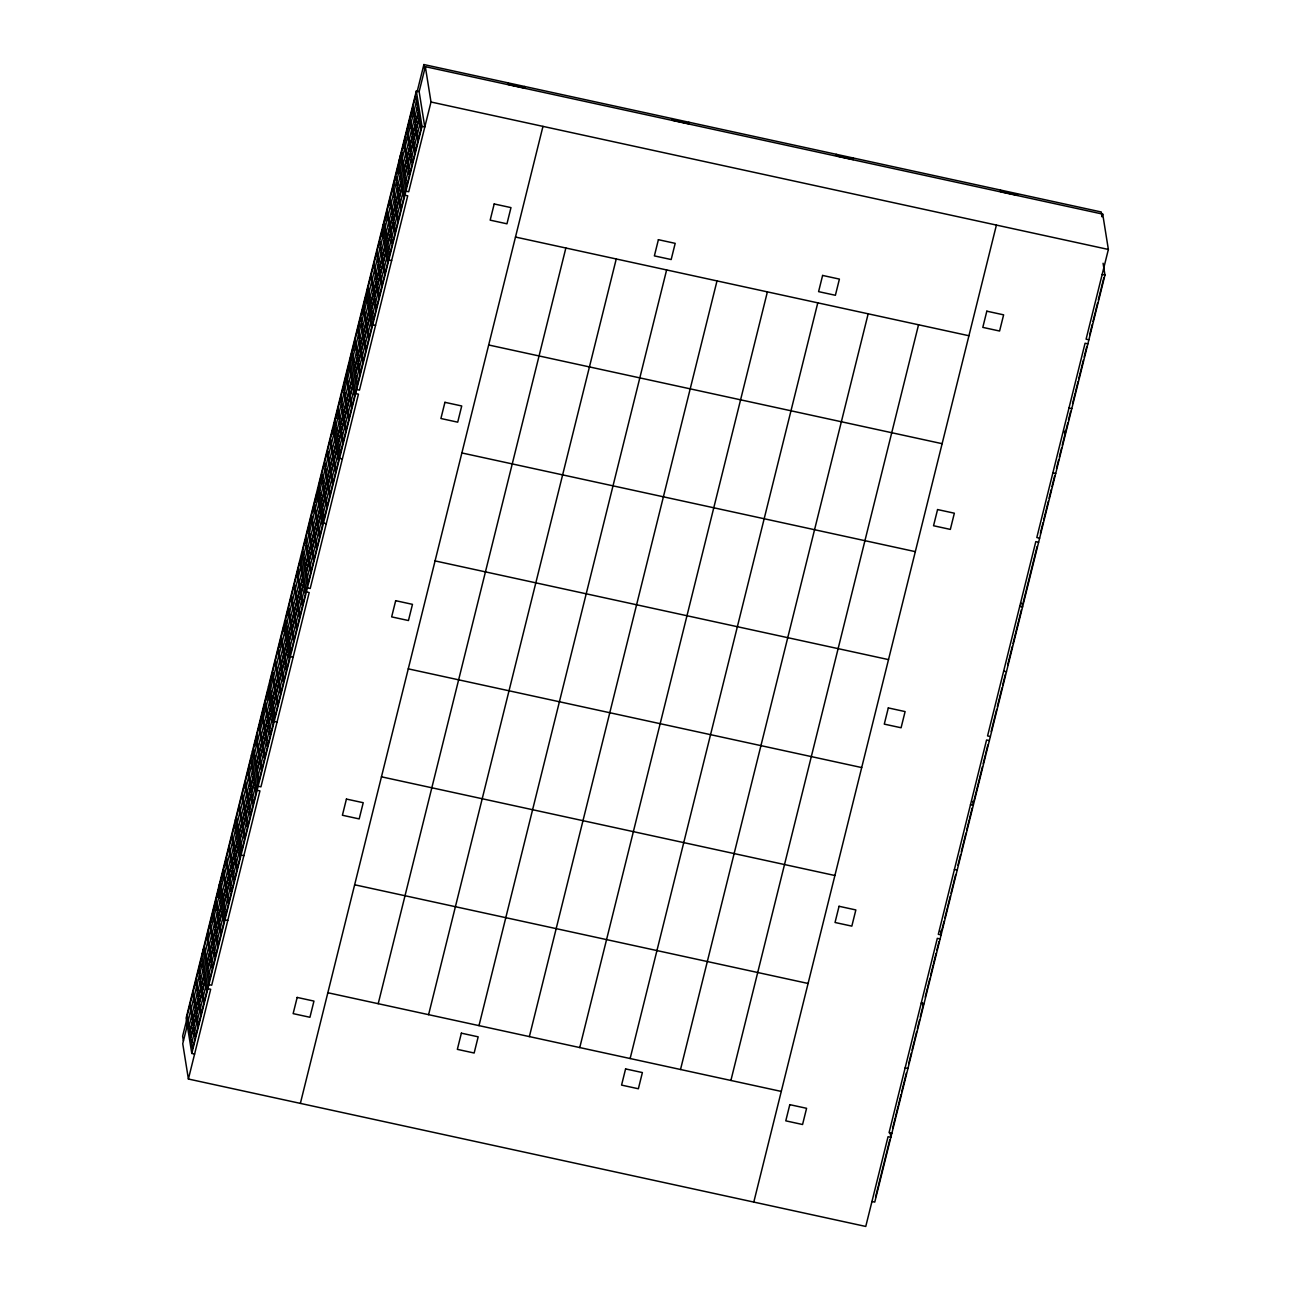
<?xml version="1.0" encoding="UTF-8"?>
<svg xmlns="http://www.w3.org/2000/svg" width="1291" height="1291" viewBox="0 0 1291 1291"><rect width="100%" height="100%" fill="white"/><g stroke="black" fill="none" stroke-linecap="round" stroke-linejoin="round"><path stroke-width="1.5" d="M416.331 91.032L421.996 126.373L424.787 126.97L419.139 91.629L416.331 91.032L186.13 1018.099L191.794 1053.44L194.602 1054.053M186.517 1020.519L182.628 1036.157L183.403 1040.966M195.264 985.323L196.716 979.466M199.137 969.686L200.589 963.812M203.026 954.049L204.478 948.175M206.915 938.412L208.367 932.538M210.788 922.758L212.24 916.9M213.225 912.995L216.13 901.263M217.098 897.358L220.019 885.626M220.987 881.705L223.892 869.989M224.86 866.067L226.813 858.257M244.289 787.881L245.742 782.007M248.162 772.228L249.631 766.37M252.052 756.591L253.504 750.733M254.682 746.02L257.393 735.095M259.814 725.316L261.282 719.458M262.251 715.537L265.155 703.805M266.124 699.9L269.044 688.168M270.013 684.262L272.917 672.53M279.227 647.114L280.696 641.256M283.116 631.477L284.569 625.619M287.005 615.839L288.458 609.981M297.188 574.785L298.657 568.928M301.077 559.148L302.53 553.29M304.966 543.511L306.419 537.637M308.839 527.874L310.308 522M312.729 512.237L314.181 506.362M315.149 502.457L318.07 490.725M319.038 486.82L320.975 478.993M332.142 434.034L333.611 428.16M336.031 418.397L337.484 412.523M339.92 402.76L341.373 396.886M343.793 387.106L345.246 381.248M346.23 377.343L349.135 365.611M350.103 361.706L351.555 355.832M352.75 351.087L355.445 340.195M357.881 330.415L359.334 324.557M361.754 314.778L363.207 308.92M364.191 304.999L367.096 293.283M381.168 236.592L382.636 230.718M385.057 220.939L386.509 215.081M388.946 205.301L390.398 199.443M392.819 189.664L394.288 183.806M396.708 174.027L398.161 168.169M399.129 164.247L402.05 152.516M403.018 148.61L405.923 136.878M406.907 132.973L409.812 121.241M410.78 117.336L412.249 111.462M417.09 91.919L423.884 64.55L1101.255 211.982L1102.03 216.807L1102.708 214.112L425.336 66.664L419.139 91.629M188.018 1022.407L182.741 1043.677L188.405 1079.018L865.761 1226.45L888.047 1136.709L890.855 1137.323L890.225 1133.401M191.794 1053.44L421.996 126.373M188.405 1079.018L210.675 989.277L207.883 988.664L202.219 953.323M425.336 66.664L431 102.005L408.714 191.746L405.907 191.133L400.258 155.791M300.367 1103.385L542.962 126.389M378.215 1003.688L565.861 248.001M428.596 1014.661L616.243 258.975M478.993 1025.619L666.624 269.932M529.375 1036.592L717.005 280.905M579.756 1047.566L767.387 291.863M630.137 1058.523L817.784 302.836M680.518 1069.497L868.165 313.81M730.9 1080.454L918.547 324.767M753.799 1202.082L996.41 225.086M1102.708 214.112L1108.372 249.453L1086.086 339.194L1088.878 339.791M875.524 1197.193L878.154 1186.607M878.413 1185.525L881.043 1174.955M881.317 1173.874L883.948 1163.288M884.206 1162.207L886.836 1151.637M887.111 1150.555L889.725 1139.969M892.614 1128.366L895.244 1117.796M895.502 1116.715L898.133 1106.129M898.407 1105.048L901.037 1094.478M901.731 1091.621L903.926 1082.81M904.2 1081.729L906.379 1072.918M908.703 1063.59L911.317 1053.02M912.027 1050.18L914.222 1041.353M914.48 1040.272L916.675 1031.461M917.385 1028.62L919.579 1019.809M920.273 1016.953L922.904 1006.383L922.339 1002.881M925.211 997.055L927.406 988.244M927.68 987.163L929.859 978.352M930.569 975.512L933.199 964.926M933.474 963.844L936.088 953.258M936.798 950.418L938.993 941.607M941.865 930.004L944.06 921.177M944.77 918.337L947.384 907.767M947.659 906.685L950.289 896.099M950.999 893.259L953.178 884.448M953.452 883.367L955.647 874.556M957.954 865.228L960.585 854.642M961.279 851.802L963.473 842.991M963.748 841.91L965.926 833.098M966.636 830.258L969.267 819.672M969.541 818.591L972.155 808.005M974.043 800.452L976.658 789.882M976.932 788.801L979.562 778.215M979.821 777.134L982.451 766.564M983.161 763.707L985.356 754.896M985.614 753.815L987.809 745.004M991.133 731.626L993.747 721.056M994.022 719.975L996.652 709.388M997.346 706.548L999.541 697.737M999.815 696.656L1001.994 687.845M1002.704 684.988L1005.334 674.418M1007.642 665.091L1009.836 656.28M1010.111 655.199L1012.289 646.388M1012.999 643.547L1015.63 632.961M1015.888 631.88L1018.518 621.31M1018.793 620.229L1021.423 609.642M1023.295 602.09L1025.925 591.504M1026.184 590.423L1028.814 579.853M1029.088 578.771L1031.703 568.185M1031.977 567.104L1034.607 556.534M1034.866 555.453L1037.06 546.626M1040.385 533.264L1043.015 522.677M1043.709 519.837L1045.904 511.026M1046.178 509.945L1048.357 501.134M1049.067 498.294L1051.261 489.467M1051.955 486.626L1054.586 476.04M1056.474 468.488L1058.652 459.677M1059.362 456.836L1061.557 448.009M1062.251 445.169L1064.881 434.599L1064.317 431.097M1065.156 433.518L1067.786 422.932M1068.48 420.091L1070.675 411.28M1072.547 403.712L1075.177 393.142M1075.451 392.061L1078.066 381.474M1078.776 378.634L1080.97 369.823M1081.229 368.742L1083.423 359.931M1084.133 357.074L1086.764 346.504M1089.636 334.902L1092.267 324.315M1092.977 321.475L1095.155 312.664M1095.43 311.583L1097.624 302.756M1098.318 299.915L1100.949 289.345M1101.223 288.264L1103.853 277.678M1103.079 263.251L1104.967 275.031L874.765 1202.099L871.974 1201.485M431 102.005L1108.372 249.453M1102.159 274.418L1104.967 275.031M1087.877 343.842L1085.069 343.245L1036.818 537.556L1039.626 538.169M515.48 237.044L968.928 335.741M391.625 260.572L388.817 259.959L383.169 224.618M1068.996 408.004L1071.788 408.618M488.676 344.987L942.123 443.684M375.536 325.348L372.744 324.735L367.08 289.394M1052.907 472.78L1055.715 473.394M1038.626 542.22L1035.818 541.607L987.567 735.918L990.375 736.532M461.871 452.947L915.319 551.644M342.373 458.934L339.565 458.337L333.901 422.996M1019.729 606.383L1022.537 606.996L1021.907 603.058M326.284 523.71L323.476 523.097L317.828 487.756M1003.656 671.159L1006.447 671.756M435.067 560.907L888.515 659.604M989.358 740.582L986.566 739.969L938.315 934.297L941.107 934.91L940.477 930.972M408.263 668.851L861.694 767.564M293.105 657.313L290.314 656.699L284.649 621.358M970.477 804.745L973.285 805.358L972.656 801.437M277.032 722.089L274.225 721.475L268.56 686.134M954.404 869.521L957.196 870.134M381.442 776.811L834.89 875.508M940.106 938.96L937.314 938.347L889.063 1132.659L891.855 1133.272M243.854 855.675L241.062 855.062L235.398 819.72M921.225 1003.123L924.017 1003.72M354.638 884.771L808.085 983.468M227.765 920.451L224.973 919.837L219.309 884.496M905.136 1067.883L907.944 1068.496M327.833 992.731L781.281 1091.428M1017.292 193.715L1017.55 195.312L1000.751 191.665L1000.493 190.051M853.077 157.97L853.335 159.584L836.536 155.921L836.278 154.307M688.861 122.225L689.12 123.839L672.337 120.176L672.078 118.578M524.662 86.481L524.921 88.095L508.121 84.431L507.863 82.834M423.884 64.55L424.658 69.375M416.477 101.505L417.316 106.75L414.734 117.642L415.573 122.887L418.203 112.317L417.364 107.072M420.043 123.775L420.882 129.019L418.252 139.606L417.413 134.345L419.978 123.452L419.139 118.207L416.525 128.777L417.364 134.038M413.798 111.752L412.942 106.508L415.573 95.921L416.412 101.182L413.846 112.075L414.685 117.32M413.572 113.156L414.411 118.401L411.845 129.31L412.684 134.554L415.315 123.968L414.459 118.724M417.138 135.426L417.977 140.687L415.363 151.257L414.508 146.012L417.09 135.103L416.251 129.858L413.62 140.445L414.459 145.689M410.893 123.42L410.054 118.175L412.684 107.589L413.523 112.833L410.941 123.742L411.781 128.987M410.683 124.824L411.522 130.068L408.94 140.961L409.78 146.206L412.41 135.636L411.571 130.391M414.25 147.093L415.089 152.338L412.458 162.924L411.619 157.663L414.201 146.771L413.362 141.526L410.732 152.096L411.571 157.357M408.004 135.071L407.165 129.826L409.78 119.24L410.635 124.501L408.053 135.394L408.892 140.638M407.778 136.475L408.618 141.72L406.052 152.628L406.891 157.873L409.521 147.287L408.682 142.042M411.345 158.745L412.2 164.005L409.57 174.575L408.731 169.331L411.296 158.422L410.457 153.177L407.827 163.763L408.666 169.008M405.1 146.738L404.261 141.494L406.891 130.907L407.73 136.152L405.164 147.061L406.003 152.306M404.89 148.142L405.729 153.387L403.147 164.28L404.002 169.524L406.617 158.954L405.777 153.71M408.456 170.412L409.295 175.657L406.665 186.243L405.826 180.982L408.408 170.089L407.569 164.845L404.938 175.415L405.777 180.675M402.211 158.39L401.372 153.145L404.002 142.559L404.841 147.82L402.259 158.712L403.099 163.957M399.242 159.842L404.906 195.183L407.714 195.796L359.463 390.124L356.655 389.511L350.991 354.17M399.387 170.315L400.226 175.56L397.644 186.469L398.483 191.714L401.114 181.143L400.275 175.883M402.953 192.601L403.793 197.846L401.162 208.416L400.323 203.171L402.889 192.278L402.05 187.034L399.435 197.604L400.275 202.848M396.708 180.579L395.869 175.334L398.483 164.748L399.322 169.992L396.757 180.901L397.596 186.146M396.482 181.983L397.321 187.227L394.756 198.12L395.595 203.381L398.225 192.795L397.37 187.55M400.049 204.252L400.888 209.497L398.274 220.083L397.418 214.839L400 203.93L399.161 198.685L396.531 209.271L397.37 214.516M393.803 192.23L392.964 186.985L395.595 176.415L396.434 181.66L393.852 192.553L394.691 197.813M393.594 193.634L394.433 198.879L391.851 209.787L392.69 215.032L395.32 204.462L394.481 199.201M397.16 215.92L397.999 221.164L395.369 231.734L394.53 226.49L397.112 215.597L396.272 210.336L393.642 220.922L394.481 226.167M390.915 203.897L390.076 198.653L392.706 188.066L393.545 193.311L390.963 204.22L391.802 209.465M390.689 205.301L391.528 210.546L388.962 221.439L389.801 226.7L392.432 216.113L391.593 210.869M394.255 227.571L395.111 232.816L392.48 243.402L391.641 238.157L394.207 227.248L393.368 222.004L390.737 232.59L391.593 237.834M388.01 215.549L387.171 210.304L389.801 199.734L390.64 204.979L388.075 215.871L388.914 221.132M387.8 216.953L388.639 222.197L386.057 233.106L386.913 238.351L389.527 227.765L388.688 222.52M391.367 239.238L392.206 244.483L389.575 255.053L388.736 249.809L391.318 238.916L390.479 233.655L387.849 244.241L388.688 249.486M385.121 227.216L384.282 221.971L386.913 211.385L387.752 216.63L385.17 227.539L386.009 232.783M383.298 235.091L384.137 240.336L381.555 251.245L382.394 256.489L385.025 245.903L384.185 240.659M386.864 257.361L387.703 262.622L385.073 273.192L384.234 267.947L386.816 257.054L385.977 251.793L383.346 262.38L384.185 267.624M380.619 245.355L379.78 240.11L382.41 229.524L383.249 234.768L380.667 245.677L381.507 250.922M380.409 246.759L381.248 252.003L378.666 262.896L379.506 268.141L382.136 257.571L381.297 252.326M383.976 269.028L384.815 274.273L382.184 284.859L381.345 279.614L383.911 268.706L383.072 263.461L380.458 274.031L381.297 279.292M377.73 257.006L376.875 251.761L379.506 241.191L380.345 246.436L377.779 257.329L378.618 262.573M377.505 258.41L378.344 263.654L375.778 274.563L376.617 279.808L379.231 269.222L378.392 263.977M381.071 280.68L381.91 285.94L379.296 296.51L378.441 291.266L381.023 280.373L380.183 275.112L377.553 285.698L378.392 290.943M374.826 268.673L373.987 263.429L376.617 252.842L377.456 258.087L374.874 268.996L375.713 274.241M374.616 270.077L375.455 275.322L372.873 286.215L373.712 291.459L376.343 280.889L375.503 275.645M378.182 292.347L379.021 297.592L376.391 308.178L375.552 302.933L378.134 292.024L377.295 286.78L374.664 297.35L375.503 302.61M371.937 280.325L371.098 275.08L373.712 264.494L374.568 269.754L371.986 280.647L372.825 285.892M371.711 281.728L372.55 286.973L369.984 297.882L370.824 303.127L373.454 292.541L372.615 287.296M375.278 303.998L376.133 309.259L373.502 319.829L372.663 314.584L375.229 303.692L374.39 298.431L371.76 309.017L372.599 314.262M369.032 291.992L368.193 286.747L370.824 276.161L371.663 281.406L369.097 292.315L369.936 297.559M367.209 299.867L368.048 305.112L365.482 316.021L366.321 321.265L368.952 310.679L368.113 305.434M370.775 322.137L371.614 327.381L369 337.968L368.161 332.723L370.727 321.814L369.888 316.569L367.257 327.156L368.096 332.4M364.53 310.13L363.691 304.87L366.321 294.3L367.16 299.544L364.578 310.453L365.434 315.698M364.32 311.518L365.159 316.779L362.577 327.672L363.416 332.917L366.047 322.347L365.208 317.102M367.887 333.804L368.726 339.049L366.095 349.635L365.256 344.374L367.838 333.481L366.999 328.237L364.369 338.807L365.208 344.051M361.641 321.782L360.802 316.537L363.433 305.951L364.272 311.212L361.69 322.104L362.529 327.349M361.415 323.186L362.271 328.43L359.689 339.339L360.528 344.584L363.158 333.998L362.319 328.753M364.998 345.455L365.837 350.7L363.207 361.286L362.368 356.042L364.933 345.133L364.094 339.888L361.464 350.474L362.319 355.719M358.737 333.449L357.897 328.188L360.528 317.618L361.367 322.863L358.801 333.772L359.64 339.017M358.527 334.837L359.366 340.098L356.8 350.991L357.639 356.235L360.254 345.665L359.414 340.421M362.093 357.123L362.932 362.368L360.302 372.954L359.463 367.693L362.045 356.8L361.206 351.555L358.575 362.125L359.414 367.37M355.848 345.1L355.009 339.856L357.639 329.27L358.478 334.53L355.896 345.423L356.736 350.668M355.638 346.504L356.477 351.749L353.895 362.658L354.735 367.903L357.365 357.317L356.526 352.072M359.205 368.774L360.044 374.019L357.413 384.605L356.574 379.36L359.156 368.451L358.301 363.207L355.687 373.793L356.526 379.038M352.959 356.768L352.12 351.507L354.735 340.937L355.574 346.182L353.008 357.091L353.847 362.335M349.99 358.22L355.654 393.561L358.446 394.158L310.195 588.486L307.403 587.873L301.739 552.532M350.119 368.693L350.958 373.938L348.392 384.831L349.232 390.092L351.862 379.506L351.023 374.261M353.686 390.963L354.525 396.208L351.91 406.794L351.071 401.549L353.637 390.64L352.798 385.396L350.168 395.982L351.007 401.227M347.44 378.941L346.601 373.696L349.232 363.126L350.071 368.371L347.505 379.264L348.344 384.508M347.231 380.345L348.07 385.589L345.488 396.498L346.327 401.743L348.957 391.157L348.118 385.912M350.797 402.614L351.636 407.875L349.006 418.445L348.167 413.201L350.749 402.308L349.909 397.047L347.279 407.633L348.118 412.878M344.552 390.608L343.713 385.364L346.343 374.777L347.182 380.022L344.6 390.931L345.439 396.176M344.342 392.012L345.181 397.257L342.599 408.15L343.438 413.394L346.069 402.824L345.23 397.58M347.908 414.282L348.748 419.527L346.117 430.113L345.278 424.868L347.844 413.959L347.005 408.714L344.39 419.285L345.23 424.545M341.663 402.259L340.808 397.015L343.438 386.445L344.277 391.689L341.712 402.582L342.551 407.827M341.437 403.663L342.276 408.908L339.711 419.817L340.55 425.062L343.164 414.476L342.325 409.231M345.004 425.933L345.843 431.194L343.212 441.764L342.373 436.519L344.955 425.627L344.116 420.366L341.486 430.952L342.325 436.197M338.758 413.927L337.919 408.682L340.55 398.096L341.389 403.341L338.807 414.25L339.646 419.494M338.549 415.331L339.388 420.576L336.806 431.468L337.645 436.713L340.275 426.143L339.436 420.898M342.115 437.601L342.954 442.845L340.324 453.431L339.485 448.187L342.067 437.278L341.227 432.033L338.597 442.603L339.436 447.864M335.87 425.578L335.031 420.333L337.645 409.763L338.5 415.008L335.918 425.901L336.757 431.146M334.046 433.453L334.885 438.714L332.303 449.607L333.143 454.852L335.773 444.282L334.934 439.037M337.613 455.739L338.452 460.984L335.821 471.57L334.982 466.309L337.564 455.416L336.709 450.172L334.095 460.742L334.934 466.003M331.367 443.717L330.528 438.472L333.143 427.886L333.982 433.147L331.416 444.039L332.255 449.284M331.142 445.121L331.981 450.365L329.415 461.274L330.254 466.519L332.884 455.933L332.045 450.688M334.708 467.39L335.547 472.651L332.933 483.221L332.094 477.977L334.659 467.068L333.82 461.823L331.19 472.409L332.029 477.654M328.463 455.384L327.624 450.123L330.254 439.553L331.093 444.798L328.511 455.707L329.366 460.952M328.253 456.772L329.092 462.033L326.51 472.926L327.349 478.17L329.98 467.6L329.14 462.356M331.819 479.058L332.658 484.303L330.028 494.889L329.189 489.628L331.771 478.735L330.932 473.49L328.301 484.06L329.14 489.321M325.574 467.035L324.735 461.791L327.365 451.205L328.204 456.465L325.622 467.358L326.462 472.603M325.348 468.439L326.203 473.684L323.621 484.593L324.461 489.838L327.091 479.251L326.252 474.007M328.931 490.709L329.77 495.954L327.139 506.54L326.3 501.295L328.866 490.386L328.027 485.142L325.397 495.728L326.252 500.973M322.669 478.703L321.83 473.442L324.461 462.872L325.3 468.117L322.734 479.026L323.573 484.27M322.46 480.091L323.299 485.351L320.733 496.244L321.572 501.489L324.186 490.919L323.347 485.674M326.026 502.377L326.865 507.621L324.235 518.207L323.396 512.947L325.978 502.054L325.138 496.809L322.508 507.379L323.347 512.624M319.781 490.354L318.942 485.109L321.572 474.523L322.411 479.784L319.829 490.677L320.668 495.922M317.957 498.229L318.796 503.49L316.214 514.383L317.07 519.628L319.684 509.057L318.845 503.797M321.524 520.515L322.363 525.76L319.732 536.33L318.893 531.085L321.475 520.192L320.636 514.948L318.006 525.518L318.845 530.762M315.278 508.493L314.439 503.248L317.07 492.662L317.909 497.906L315.327 508.815L316.166 514.06M315.069 509.897L315.908 515.141L313.326 526.05L314.165 531.295L316.795 520.709L315.956 515.464M318.635 532.166L319.474 537.411L316.844 547.997L316.005 542.753L318.57 531.844L317.731 526.599L315.117 537.185L315.956 542.43M312.39 520.16L311.551 514.899L314.165 504.329L315.004 509.574L312.438 520.467L313.277 525.727M312.164 521.548L313.003 526.793L310.437 537.702L311.276 542.946L313.907 532.376L313.051 527.115M315.73 543.834L316.569 549.078L313.955 559.649L313.1 554.404L315.682 543.511L314.843 538.266L312.212 548.836L313.051 554.081M309.485 531.811L308.646 526.567L311.276 515.98L312.115 521.225L309.533 532.134L310.373 537.379M309.275 533.215L310.114 538.46L307.532 549.353L308.371 554.614L311.002 544.027L310.163 538.783M312.842 555.485L313.681 560.73L311.05 571.316L310.211 566.071L312.793 555.162L311.954 549.918L309.324 560.504L310.163 565.748M306.596 543.463L305.757 538.218L308.371 527.648L309.227 532.893L306.645 543.785L307.484 549.046M306.37 544.867L307.21 550.111L304.644 561.02L305.483 566.265L308.113 555.695L307.274 550.434M309.937 567.152L310.792 572.397L308.162 582.967L307.323 577.722L309.888 566.83L309.049 561.585L306.419 572.155L307.258 577.4M303.692 555.13L302.852 549.885L305.483 539.299L306.322 544.544L303.756 555.453L304.595 560.697M301.255 558.454L301.513 560.052M300.738 556.582L306.387 591.923L309.195 592.537L260.943 786.848L258.135 786.251L252.487 750.91M300.868 567.056L301.707 572.3L299.125 583.209L299.98 588.454L302.594 577.868L301.755 572.623M304.434 589.325L305.273 594.586L302.643 605.156L301.804 599.912L304.386 589.003L303.546 583.758L300.916 594.344L301.755 599.589M298.189 577.319L297.35 572.074L299.98 561.488L300.819 566.733L298.237 577.642L299.076 582.886M297.979 578.723L298.818 583.968L296.236 594.861L297.075 600.105L299.706 589.535L298.866 584.29M301.545 600.993L302.384 606.237L299.754 616.824L298.915 611.563L301.497 600.67L300.642 595.425L298.027 605.995L298.866 611.256M295.3 588.97L294.461 583.726L297.075 573.139L297.914 578.4L295.349 589.293L296.188 594.538M295.074 590.374L295.913 595.619L293.347 606.528L294.187 611.773L296.817 601.186L295.962 595.942M298.641 612.644L299.48 617.905L296.865 628.475L296.026 623.23L298.592 612.321L297.753 607.077L295.123 617.663L295.962 622.908M292.395 600.638L291.556 595.393L294.187 584.807L295.026 590.052L292.444 600.961L293.299 606.205M292.186 602.042L293.025 607.286L290.443 618.179L291.282 623.424L293.912 612.854L293.073 607.609M295.752 624.311L296.591 629.556L293.961 640.142L293.122 634.882L295.704 623.989L294.864 618.744L292.234 629.314L293.073 634.575M289.507 612.289L288.668 607.044L291.298 596.458L292.137 601.719L289.555 612.612L290.394 617.856M289.281 613.693L290.12 618.938L287.554 629.847L288.393 635.091L291.024 624.505L290.185 619.26M292.863 635.963L293.702 641.224L291.072 651.794L290.233 646.549L292.799 635.64L291.96 630.395L289.329 640.981L290.185 646.226M286.602 623.956L285.763 618.712L288.393 608.126L289.232 613.37L286.667 624.279L287.506 629.524M284.778 631.832L285.618 637.076L283.052 647.985L283.891 653.23L286.521 642.644L285.682 637.399M288.345 654.101L289.2 659.346L286.57 669.932L285.731 664.687L288.296 653.779L287.457 648.534L284.827 659.12L285.666 664.365M282.1 642.095L281.26 636.834L283.891 626.264L284.73 631.509L282.164 642.402L283.003 647.662M281.89 643.483L282.729 648.744L280.147 659.636L281.002 664.881L283.617 654.311L282.777 649.05M285.456 665.769L286.295 671.013L283.665 681.583L282.826 676.339L285.408 665.446L284.569 660.201L281.938 670.771L282.777 676.016M279.211 653.746L278.372 648.502L281.002 637.915L281.841 643.16L279.259 654.069L280.099 659.314M279.001 655.15L279.84 660.395L277.258 671.304L278.098 676.549L280.728 665.962L279.889 660.718M282.568 677.42L283.407 682.665L280.776 693.251L279.937 688.006L282.503 677.097L281.664 671.853L279.05 682.439L279.889 687.683M276.322 665.414L275.467 660.153L278.098 649.583L278.937 654.827L276.371 665.72L277.21 670.981M276.096 666.802L276.936 672.062L274.37 682.955L275.209 688.2L277.839 677.63L276.984 672.369M279.663 689.087L280.502 694.332L277.888 704.902L277.032 699.657L279.614 688.765L278.775 683.52L276.145 694.09L276.984 699.335M273.418 677.065L272.579 671.82L275.209 661.234L276.048 666.479L273.466 677.388L274.305 682.632M273.208 678.469L274.047 683.714L271.465 694.623L272.304 699.867L274.935 689.281L274.095 684.036M276.774 700.739L277.613 705.983L274.983 716.57L274.144 711.325L276.726 700.416L275.887 695.171L273.256 705.757L274.095 711.002M270.529 688.732L269.69 683.472L272.304 672.901L273.159 678.146L270.577 689.039L271.417 694.3M268.706 696.607L269.545 701.852L266.963 712.745L267.802 718.006L270.432 707.42L269.593 702.175M272.272 718.877L273.111 724.122L270.481 734.708L269.641 729.463L272.223 718.554L271.384 713.31L268.754 723.896L269.593 729.141M266.027 706.855L265.188 701.61L267.802 691.04L268.641 696.285L266.075 707.178L266.914 712.438M265.801 708.259L266.64 713.503L264.074 724.412L264.913 729.657L267.544 719.071L266.704 713.826M269.367 730.545L270.206 735.789L267.592 746.359L266.753 741.115L269.319 730.222L268.48 724.961L265.849 735.547L266.688 740.792M263.122 718.522L262.283 713.278L264.913 702.691L265.752 707.936L263.17 718.845L264.026 724.09M262.912 719.926L263.751 725.171L261.169 736.064L262.008 741.324L264.639 730.738L263.8 725.494M266.479 742.196L267.318 747.441L264.687 758.027L263.848 752.782L266.43 741.873L265.591 736.628L262.961 747.215L263.8 752.459M260.233 730.173L259.394 724.929L262.025 714.359L262.864 719.603L260.282 730.496L261.121 735.741M260.007 731.577L260.863 736.822L258.281 747.731L259.12 752.976L261.75 742.39L260.911 737.145M263.59 753.863L264.429 759.108L261.799 769.678L260.96 764.433L263.525 753.541L262.686 748.28L260.072 758.866L260.911 764.111M257.345 741.841L256.489 736.596L259.12 726.01L259.959 731.255L257.393 742.164L258.232 747.408M257.119 743.245L257.958 748.49L255.392 759.382L256.231 764.643L258.846 754.057L258.006 748.812M260.685 765.515L261.524 770.759L258.894 781.345L258.055 776.101L260.637 765.192L259.798 759.947L257.167 770.533L258.006 775.778M256.021 740.614L256.28 742.228M254.44 753.492L253.601 748.247L256.231 737.677L257.07 742.922L254.488 753.815L255.328 759.06M251.471 754.961L257.135 790.302L259.943 790.899L211.692 985.227L208.884 984.613L203.22 949.272M251.616 765.418L252.455 770.679L249.873 781.571L250.712 786.816L253.343 776.246L252.503 771.001M255.182 787.704L256.021 792.948L253.391 803.535L252.552 798.274L255.134 787.381L254.295 782.136L251.664 792.706L252.503 797.951M248.937 775.681L248.098 770.437L250.712 759.85L251.567 765.111L248.985 776.004L249.825 781.249M248.711 777.085L249.55 782.33L246.984 793.239L247.824 798.484L250.454 787.897L249.615 782.653M252.278 799.355L253.133 804.6L250.502 815.186L249.663 809.941L252.229 799.032L251.39 793.787L248.76 804.374L249.599 809.618M246.032 787.349L245.193 782.088L247.824 771.518L248.663 776.762L246.097 787.671L246.936 792.916M245.823 788.736L246.662 793.997L244.08 804.89L244.919 810.135L247.549 799.565L246.71 794.32M249.389 811.022L250.228 816.267L247.598 826.853L246.759 821.592L249.341 810.7L248.501 805.455L245.871 816.025L246.71 821.27M243.144 799L242.305 793.755L244.935 783.169L245.774 788.43L243.192 799.323L244.031 804.567M242.934 800.404L243.773 805.649L241.191 816.558L242.03 821.802L244.661 811.216L243.821 805.971M246.5 822.674L247.339 827.918L244.709 838.505L243.87 833.26L246.436 822.351L245.597 817.106L242.982 827.692L243.821 832.937M240.255 810.667L239.4 805.406L242.03 794.836L242.869 800.081L240.304 810.99L241.143 816.235M240.029 812.055L240.868 817.316L238.302 828.209L239.142 833.453L241.756 822.883L240.917 817.623M243.596 834.341L244.435 839.586L241.82 850.172L240.965 844.911L243.547 834.018L242.708 828.774L240.078 839.344L240.917 844.588M237.35 822.319L236.511 817.074L239.142 806.488L239.981 811.749L237.399 822.641L238.238 827.886M235.527 830.194L236.366 835.438L233.8 846.347L234.639 851.592L237.254 841.022L236.414 835.761M239.093 852.48L239.932 857.724L237.302 868.294L236.463 863.05L239.045 852.157L238.206 846.912L235.575 857.482L236.414 862.727M232.848 840.457L232.009 835.212L234.639 824.626L235.478 829.871L232.896 840.78L233.736 846.025M232.638 841.861L233.477 847.106L230.895 857.999L231.734 863.259L234.365 852.673L233.526 847.429M236.205 864.131L237.044 869.376L234.413 879.962L233.574 874.717L236.156 863.808L235.301 858.563L232.687 869.15L233.526 874.394M229.959 852.108L229.12 846.864L231.734 836.294L232.574 841.538L230.008 852.431L230.847 857.692M229.733 853.512L230.573 858.757L228.007 869.666L228.846 874.911L231.476 864.341L230.637 859.08M233.3 875.798L234.139 881.043L231.525 891.613L230.686 886.368L233.251 875.476L232.412 870.231L229.782 880.801L230.621 886.046M227.055 863.776L226.215 858.531L228.846 847.945L229.685 853.19L227.103 864.099L227.958 869.343M226.845 865.18L227.684 870.424L225.102 881.317L225.941 886.578L228.572 875.992L227.732 870.747M230.411 887.45L231.25 892.694L228.62 903.28L227.781 898.036L230.363 887.127L229.524 881.882L226.893 892.468L227.732 897.713M224.166 875.427L223.327 870.182L225.957 859.612L226.796 864.857L224.214 875.75L225.054 881.011M223.94 876.831L224.795 882.076L222.213 892.985L223.053 898.229L225.683 887.659L224.844 882.398M227.523 899.117L228.362 904.362L225.731 914.932L224.892 909.687L227.458 898.794L226.619 893.55L223.989 904.12L224.844 909.364M221.261 887.095L220.422 881.85L223.053 871.264L223.892 876.508L221.326 887.417L222.165 892.662M219.438 894.97L220.277 900.214L217.711 911.123L218.55 916.368L221.181 905.782L220.341 900.537M223.004 917.239L223.859 922.5L221.229 933.07L220.39 927.826L222.956 916.933L222.117 911.672L219.486 922.258L220.341 927.503M216.759 905.233L215.92 899.988L218.55 889.402L219.389 894.647L216.823 905.556L217.663 910.8M216.549 906.637L217.388 911.882L214.806 922.775L215.662 928.019L218.276 917.449L217.437 912.204M220.116 928.907L220.955 934.151L218.324 944.738L217.485 939.493L220.067 928.584L219.228 923.339L216.598 933.909L217.437 939.17M213.87 916.884L213.031 911.64L215.662 901.07L216.501 906.314L213.919 917.207L214.758 922.452M213.661 918.288L214.5 923.533L211.918 934.442L212.757 939.687L215.387 929.1L214.548 923.856M217.227 940.558L218.066 945.819L215.436 956.389L214.596 951.144L217.162 940.251L216.323 934.991L213.709 945.577L214.548 950.822M210.982 928.552L210.143 923.307L212.757 912.721L213.596 917.966L211.03 928.875L211.869 934.119M210.756 929.956L211.595 935.2L209.029 946.093L209.868 951.338L212.499 940.768L211.643 935.523M214.322 952.225L215.161 957.47L212.547 968.056L211.692 962.812L214.274 951.903L213.435 946.658L210.804 957.228L211.643 962.489M208.077 940.203L207.238 934.958L209.868 924.388L210.707 929.633L208.125 940.526L208.964 945.77M207.867 941.607L208.706 946.852L206.124 957.761L206.963 963.005L209.594 952.419L208.755 947.174M211.434 963.877L212.273 969.138L209.642 979.708L208.803 974.463L211.385 963.57L210.546 958.309L207.916 968.895L208.755 974.14M205.188 951.87L204.349 946.626L206.98 936.04L207.819 941.284L205.237 952.193L206.076 957.438M202.348 963.796L203.203 969.041L200.621 979.95L201.461 985.194L204.091 974.608L203.252 969.363M205.931 986.066L206.77 991.31L204.139 1001.897L203.3 996.652L205.866 985.743L205.027 980.498L202.397 991.085L203.252 996.329M199.669 974.06L198.83 968.799L201.461 958.229L202.3 963.473L199.734 974.366L200.573 979.627M199.459 975.447L200.299 980.708L197.733 991.601L198.572 996.846L201.186 986.276L200.347 981.015M203.026 997.733L203.865 1002.978L201.235 1013.548L200.395 1008.303L202.977 997.41L202.138 992.166L199.508 1002.736L200.347 1007.981M196.781 985.711L195.942 980.466L198.572 969.88L199.411 975.125L196.829 986.034L197.668 991.278M196.571 987.115L197.41 992.359L194.828 1003.268L195.667 1008.513L198.298 997.927L197.458 992.682M200.137 1009.384L200.976 1014.629L198.346 1025.215L197.507 1019.971L200.089 1009.062L199.234 1003.817L196.619 1014.403L197.458 1019.648M193.892 997.378L193.053 992.117L195.667 981.547L196.506 986.792L193.94 997.685L194.78 1002.946M193.666 998.766L194.505 1004.011L191.939 1014.92L192.779 1020.164L195.409 1009.594L194.57 1004.333M197.233 1021.052L198.072 1026.297L195.457 1036.867L194.618 1031.622L197.184 1020.729L196.345 1015.484L193.715 1026.055L194.554 1031.299M190.987 1009.029L190.148 1003.785L192.779 993.199L193.618 998.443L191.036 1009.352L191.891 1014.597M190.778 1010.433L191.617 1015.678L189.035 1026.571L189.874 1031.832L192.504 1021.246L191.665 1016.001M194.344 1032.703L195.183 1037.948L192.553 1048.534L191.714 1043.289L194.296 1032.38L193.456 1027.136L190.826 1037.722L191.665 1042.967M188.099 1020.681L187.26 1015.436L189.89 1004.866L190.729 1010.111L188.147 1021.003L188.986 1026.264M192.553 1021.568L189.938 1032.155L190.778 1037.399L193.392 1026.813L192.553 1021.568M195.457 1009.901L192.827 1020.487L193.666 1025.732L196.297 1015.162L195.457 1009.901M198.346 998.25L195.716 1008.836L196.555 1014.081L199.185 1003.494L198.346 998.25M201.251 986.598L198.62 997.168L199.459 1002.413L202.09 991.843L201.251 986.598M204.139 974.931L201.509 985.517L202.348 990.762L204.979 980.176L204.139 974.931M209.642 952.742L207.028 963.328L207.867 968.573L210.481 957.987L209.642 952.742M212.547 941.091L209.917 951.661L210.756 956.921L213.386 946.335L212.547 941.091M215.436 929.423L212.805 940.009L213.644 945.254L216.275 934.668L215.436 929.423M218.34 917.772L215.71 928.342L216.549 933.603L219.18 923.017L218.34 917.772M221.229 906.104L218.599 916.691L219.438 921.935L222.068 911.349L221.229 906.104M225.731 887.966L223.101 898.552L223.94 903.797L226.571 893.227L225.731 887.966M228.62 876.315L226.006 886.901L226.845 892.146L229.459 881.559L228.62 876.315M231.525 864.647L228.894 875.233L229.733 880.478L232.364 869.908L231.525 864.647M234.413 852.996L231.783 863.582L232.638 868.827L235.252 858.241L234.413 852.996M237.318 841.329L234.688 851.915L235.527 857.159L238.157 846.589L237.318 841.329M241.82 823.206L239.19 833.776L240.029 839.021L242.66 828.451L241.82 823.206M244.709 811.539L242.079 822.125L242.918 827.37L245.548 816.783L244.709 811.539M247.598 799.887L244.983 810.458L245.823 815.702L248.453 805.132L247.598 799.887M250.502 788.22L247.872 798.806L248.711 804.051L251.342 793.465L250.502 788.22M253.391 776.569L250.761 787.139L251.616 792.384L254.23 781.813L253.391 776.569M258.91 754.38L256.28 764.95L257.119 770.211L259.749 759.624L258.91 754.38M261.799 742.712L259.168 753.298L260.007 758.543L262.638 747.973L261.799 742.712M264.687 731.061L262.073 741.631L262.912 746.892L265.543 736.306L264.687 731.061M267.592 719.394L264.962 729.98L265.801 735.225L268.431 724.654L267.592 719.394M270.481 707.742L267.85 718.329L268.706 723.573L271.32 712.987L270.481 707.742M274.983 689.604L272.369 700.19L273.208 705.435L275.822 694.848L274.983 689.604M277.888 677.953L275.257 688.523L276.096 693.767L278.727 683.197L277.888 677.953M280.776 666.285L278.146 676.871L278.985 682.116L281.616 671.53L280.776 666.285M283.665 654.634L281.051 665.204L281.89 670.449L284.52 659.879L283.665 654.634M286.57 642.966L283.939 653.553L284.778 658.797L287.409 648.211L286.57 642.966M291.072 624.828L288.442 635.414L289.281 640.659L291.911 630.073L291.072 624.828M293.961 613.177L291.346 623.747L292.186 628.991L294.8 618.421L293.961 613.177M296.865 601.509L294.235 612.095L295.074 617.34L297.705 606.754L296.865 601.509M299.754 589.858L297.124 600.428L297.963 605.673L300.593 595.103L299.754 589.858M302.659 578.19L300.028 588.777L300.868 594.021L303.498 583.435L302.659 578.19M308.162 556.001L305.531 566.588L306.37 571.832L309.001 561.262L308.162 556.001M311.05 544.35L308.436 554.936L309.275 560.181L311.889 549.595L311.05 544.35M313.955 532.683L311.325 543.269L312.164 548.514L314.794 537.944L313.955 532.683M316.844 521.031L314.213 531.618L315.052 536.862L317.683 526.276L316.844 521.031M319.748 509.38L317.118 519.95L317.957 525.195L320.588 514.625L319.748 509.38M324.251 491.242L321.62 501.812L322.46 507.056L325.09 496.486L324.251 491.242M327.139 479.574L324.509 490.16L325.348 495.405L327.979 484.819L327.139 479.574M330.028 467.923L327.414 478.493L328.253 483.738L330.867 473.168L330.028 467.923M332.933 456.256L330.302 466.842L331.142 472.086L333.772 461.5L332.933 456.256M335.821 444.604L333.191 455.174L334.03 460.419L336.661 449.849L335.821 444.604M340.324 426.466L337.693 437.036L338.549 442.297L341.163 431.71L340.324 426.466M343.228 414.798L340.598 425.385L341.437 430.629L344.068 420.043L343.228 414.798M346.117 403.147L343.487 413.717L344.326 418.978L346.956 408.392L346.117 403.147M349.006 391.48L346.391 402.066L347.231 407.31L349.861 396.724L349.006 391.48M351.91 379.828L349.28 390.398L350.119 395.659L352.75 385.073L351.91 379.828M357.413 357.639L354.783 368.225L355.638 373.47L358.252 362.884L357.413 357.639M360.318 345.988L357.688 356.558L358.527 361.803L361.157 351.233L360.318 345.988M363.207 334.321L360.576 344.907L361.415 350.151L364.046 339.565L363.207 334.321M366.095 322.669L363.481 333.239L364.32 338.484L366.934 327.914L366.095 322.669M369 311.002L366.37 321.588L367.209 326.833L369.839 316.247L369 311.002M373.502 292.863L370.872 303.45L371.711 308.694L374.342 298.108L373.502 292.863M376.391 281.212L373.761 291.782L374.616 297.043L377.23 286.457L376.391 281.212M379.296 269.545L376.665 280.131L377.505 285.376L380.135 274.789L379.296 269.545M382.184 257.893L379.554 268.463L380.393 273.724L383.024 263.138L382.184 257.893M385.073 246.226L382.459 256.812L383.298 262.057L385.928 251.471L385.073 246.226M389.592 228.087L386.961 238.674L387.8 243.918L390.431 233.348L389.592 228.087M392.48 216.436L389.85 227.006L390.689 232.267L393.319 221.681L392.48 216.436M395.369 204.769L392.754 215.355L393.594 220.6L396.208 210.03L395.369 204.769M398.274 193.117L395.643 203.704L396.482 208.948L399.113 198.362L398.274 193.117M401.162 181.45L398.532 192.036L399.371 197.281L402.001 186.711L401.162 181.45M406.665 159.277L404.051 169.847L404.89 175.092L407.52 164.522L406.665 159.277M409.57 147.61L406.939 158.196L407.778 163.441L410.409 152.854L409.57 147.61M412.458 135.958L409.844 146.529L410.683 151.773L413.298 141.203L412.458 135.958M415.363 124.291L412.733 134.877L413.572 140.122L416.202 129.536L415.363 124.291M418.252 112.64L415.621 123.21L416.46 128.454L419.091 117.884L418.252 112.64M297.172 997.427L293.138 1013.629L309.937 1017.276L313.955 1001.09L297.172 997.427M346.424 799.064L342.405 815.25L359.188 818.914L363.223 802.712L346.424 799.064M395.675 600.686L391.657 616.888L408.456 620.535L412.474 604.349L395.675 600.686M444.927 402.324L440.909 418.51L457.708 422.173L461.726 405.971L444.927 402.324M494.195 203.962L490.177 220.148L506.96 223.811L510.978 207.609L494.195 203.962M461.371 1033.171L457.353 1049.357L474.152 1053.02L478.17 1036.834L461.371 1033.171M658.394 239.69L654.376 255.892L671.175 259.539L675.193 243.354L658.394 239.69M625.586 1068.916L621.568 1085.102L638.367 1088.765L642.385 1072.563L625.586 1068.916M822.609 275.435L818.591 291.637L835.39 295.284L839.408 279.098L822.609 275.435M789.802 1104.66L785.783 1120.846L802.566 1124.509L806.585 1108.307L789.802 1104.66M839.053 906.282L835.035 922.484L851.834 926.131L855.852 909.945L839.053 906.282M888.305 707.92L884.287 724.122L901.086 727.769L905.104 711.583L888.305 707.92M937.573 509.558L933.538 525.744L950.337 529.407L954.356 513.205L937.573 509.558M986.824 311.179L982.806 327.381L999.589 331.029L1003.623 314.843L986.824 311.179"/></g></svg>
